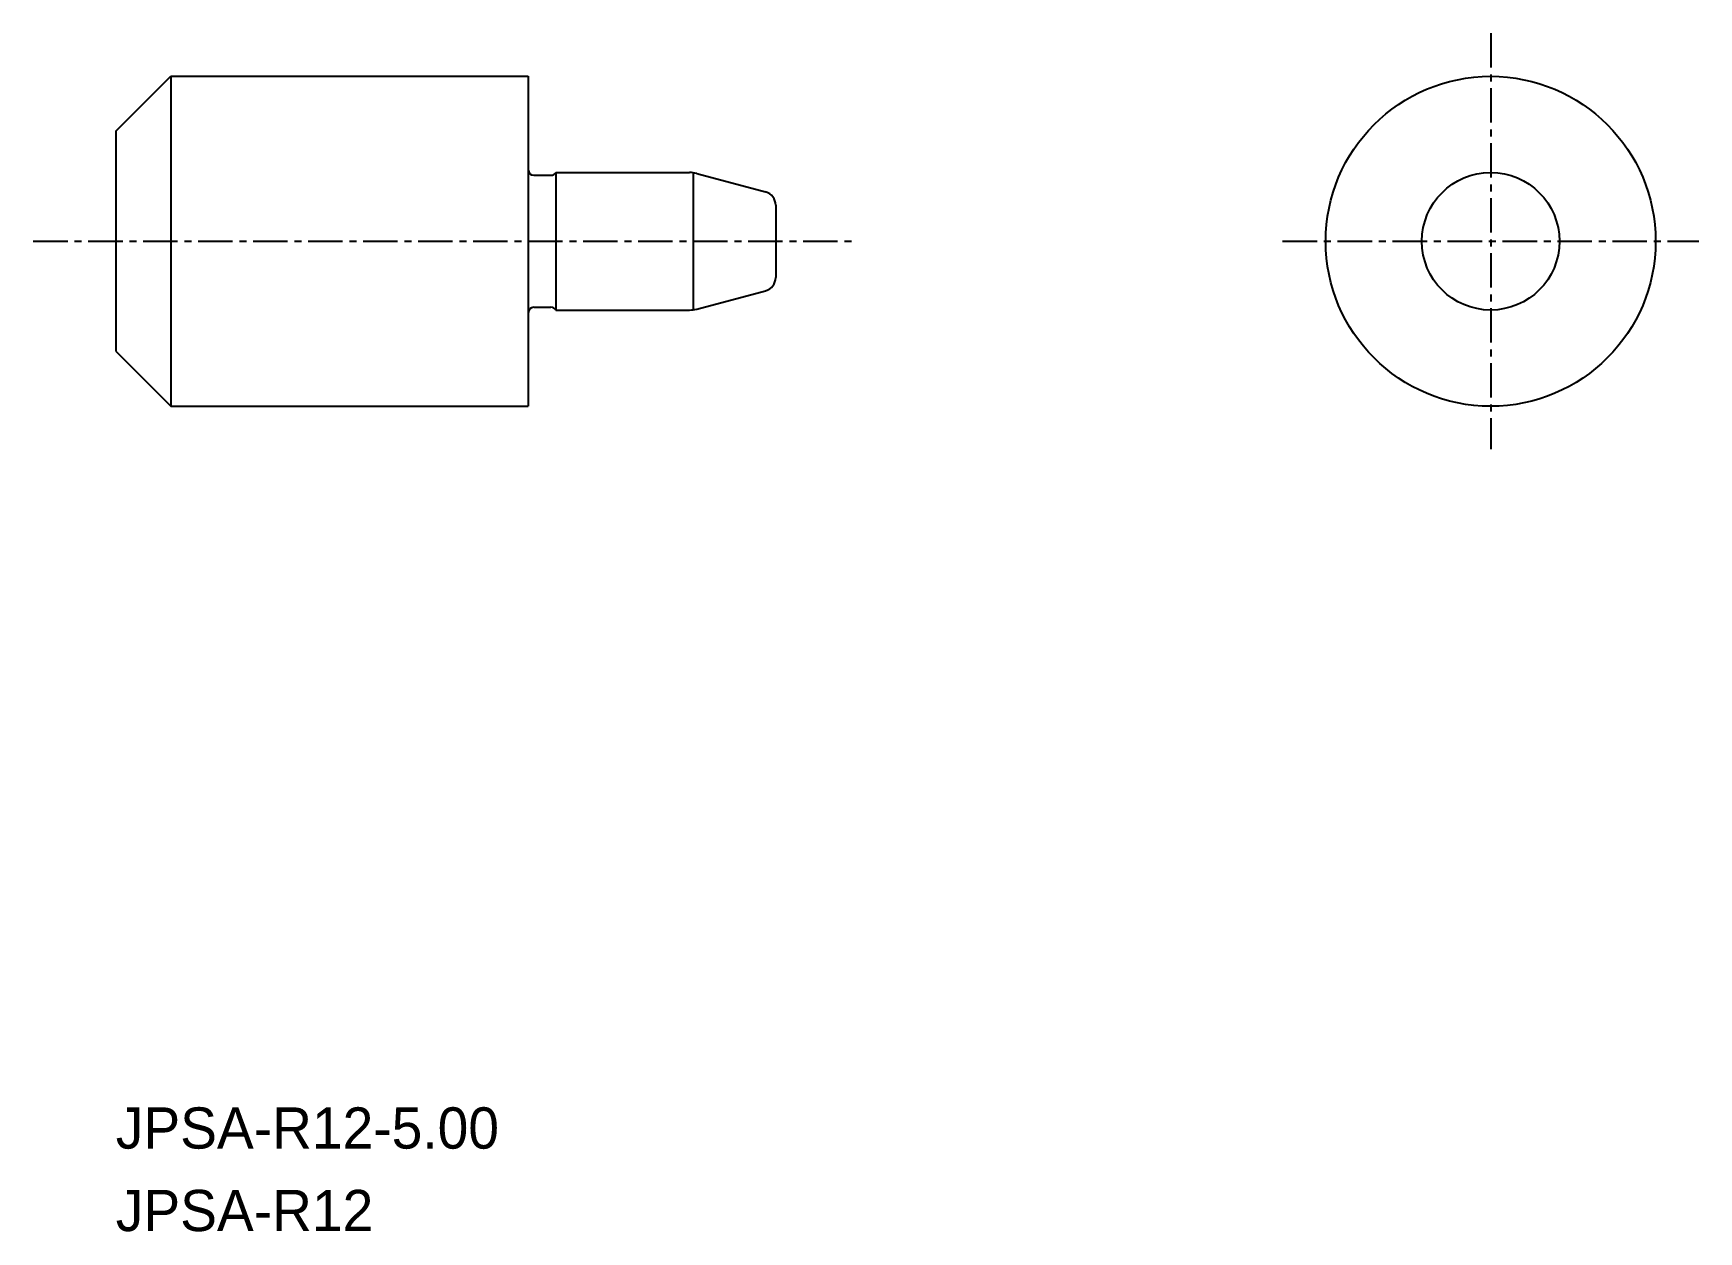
# Model space of a CAD drawing. Extents: x 39.7 to 100.2, y 19 to 62.6.
import ezdxf

# ---------------------------------------------------------------- set-up
doc = ezdxf.new("R2010")
doc.units = 0
doc.linetypes.add('CENTER', pattern=[2, 1.25, -0.25, 0.25, -0.25])
doc.layers.get('0').update_dxf_attribs({"linetype": 'CONTINUOUS'})
doc.layers.add('CENTER', color=1, linetype='CENTER')
doc.styles.get("Standard").update_dxf_attribs({"font": 'txt', "height": 1.6})

msp = doc.modelspace()

# ---------------------------------------------------------------- linework, layer by layer
at = {"color": 7, "linetype": 'CONTINUOUS'}
for p, q in [((42.667, 58.992), (44.667, 60.992)), ((44.667, 60.992), (44.667, 48.992)), ((44.667, 60.992), (57.667, 60.992)), ((57.667, 60.992), (57.667, 48.992)), ((42.667, 58.992), (42.667, 50.992)), ((57.867, 57.392), (58.494, 57.392)), ((58.667, 57.492), (58.667, 52.492)), ((58.667, 57.492), (63.535, 57.492)), ((63.667, 57.483), (63.667, 52.5)), ((63.794, 57.458), (66.297, 56.787)), ((66.667, 56.304), (66.667, 53.679)), ((57.667, 54.992), (57.667, 54.992)), ((63.794, 52.526), (66.297, 53.196)), ((57.867, 52.592), (58.494, 52.592)), ((58.667, 52.492), (63.535, 52.492)), ((42.667, 50.992), (44.667, 48.992)), ((44.667, 48.992), (57.667, 48.992))]:
    msp.add_line(p, q, dxfattribs=at)
for radius in [6, 2.5]:
    msp.add_circle((92.667, 54.992), radius, dxfattribs=at)
for centre, radius, start, end in [((57.867, 57.592), 0.2, 180, 270), ((58.494, 57.592), 0.2, 270, 329.99997), ((63.535, 56.492), 1, 75, 90), ((66.167, 56.304), 0.5, 0, 75), ((66.167, 53.679), 0.5, 285, 0), ((57.867, 52.392), 0.2, 90, 180), ((58.494, 52.392), 0.2, 30.00003, 90), ((63.535, 53.492), 1, 270, 285)]:
    msp.add_arc(centre, radius, start, end, dxfattribs=at)
at = {"layer": 'CENTER', "color": 1, "linetype": 'CENTER'}
for p, q in [((92.667, 62.557), (92.667, 47.427)), ((39.667, 54.992), (69.667, 54.992)), ((85.102, 54.992), (100.232, 54.992))]:
    msp.add_line(p, q, dxfattribs=at)

# ---------------------------------------------------------------- texts
at = {"color": 7, "linetype": 'CONTINUOUS'}
for s, p in [('JPSA-R12-5.00', (42.667, 21.992)), ('JPSA-R12', (42.667, 18.992))]:
    msp.add_text(s, height=1.5, dxfattribs=at).set_placement(p)

doc.saveas('drawing.dxf')
